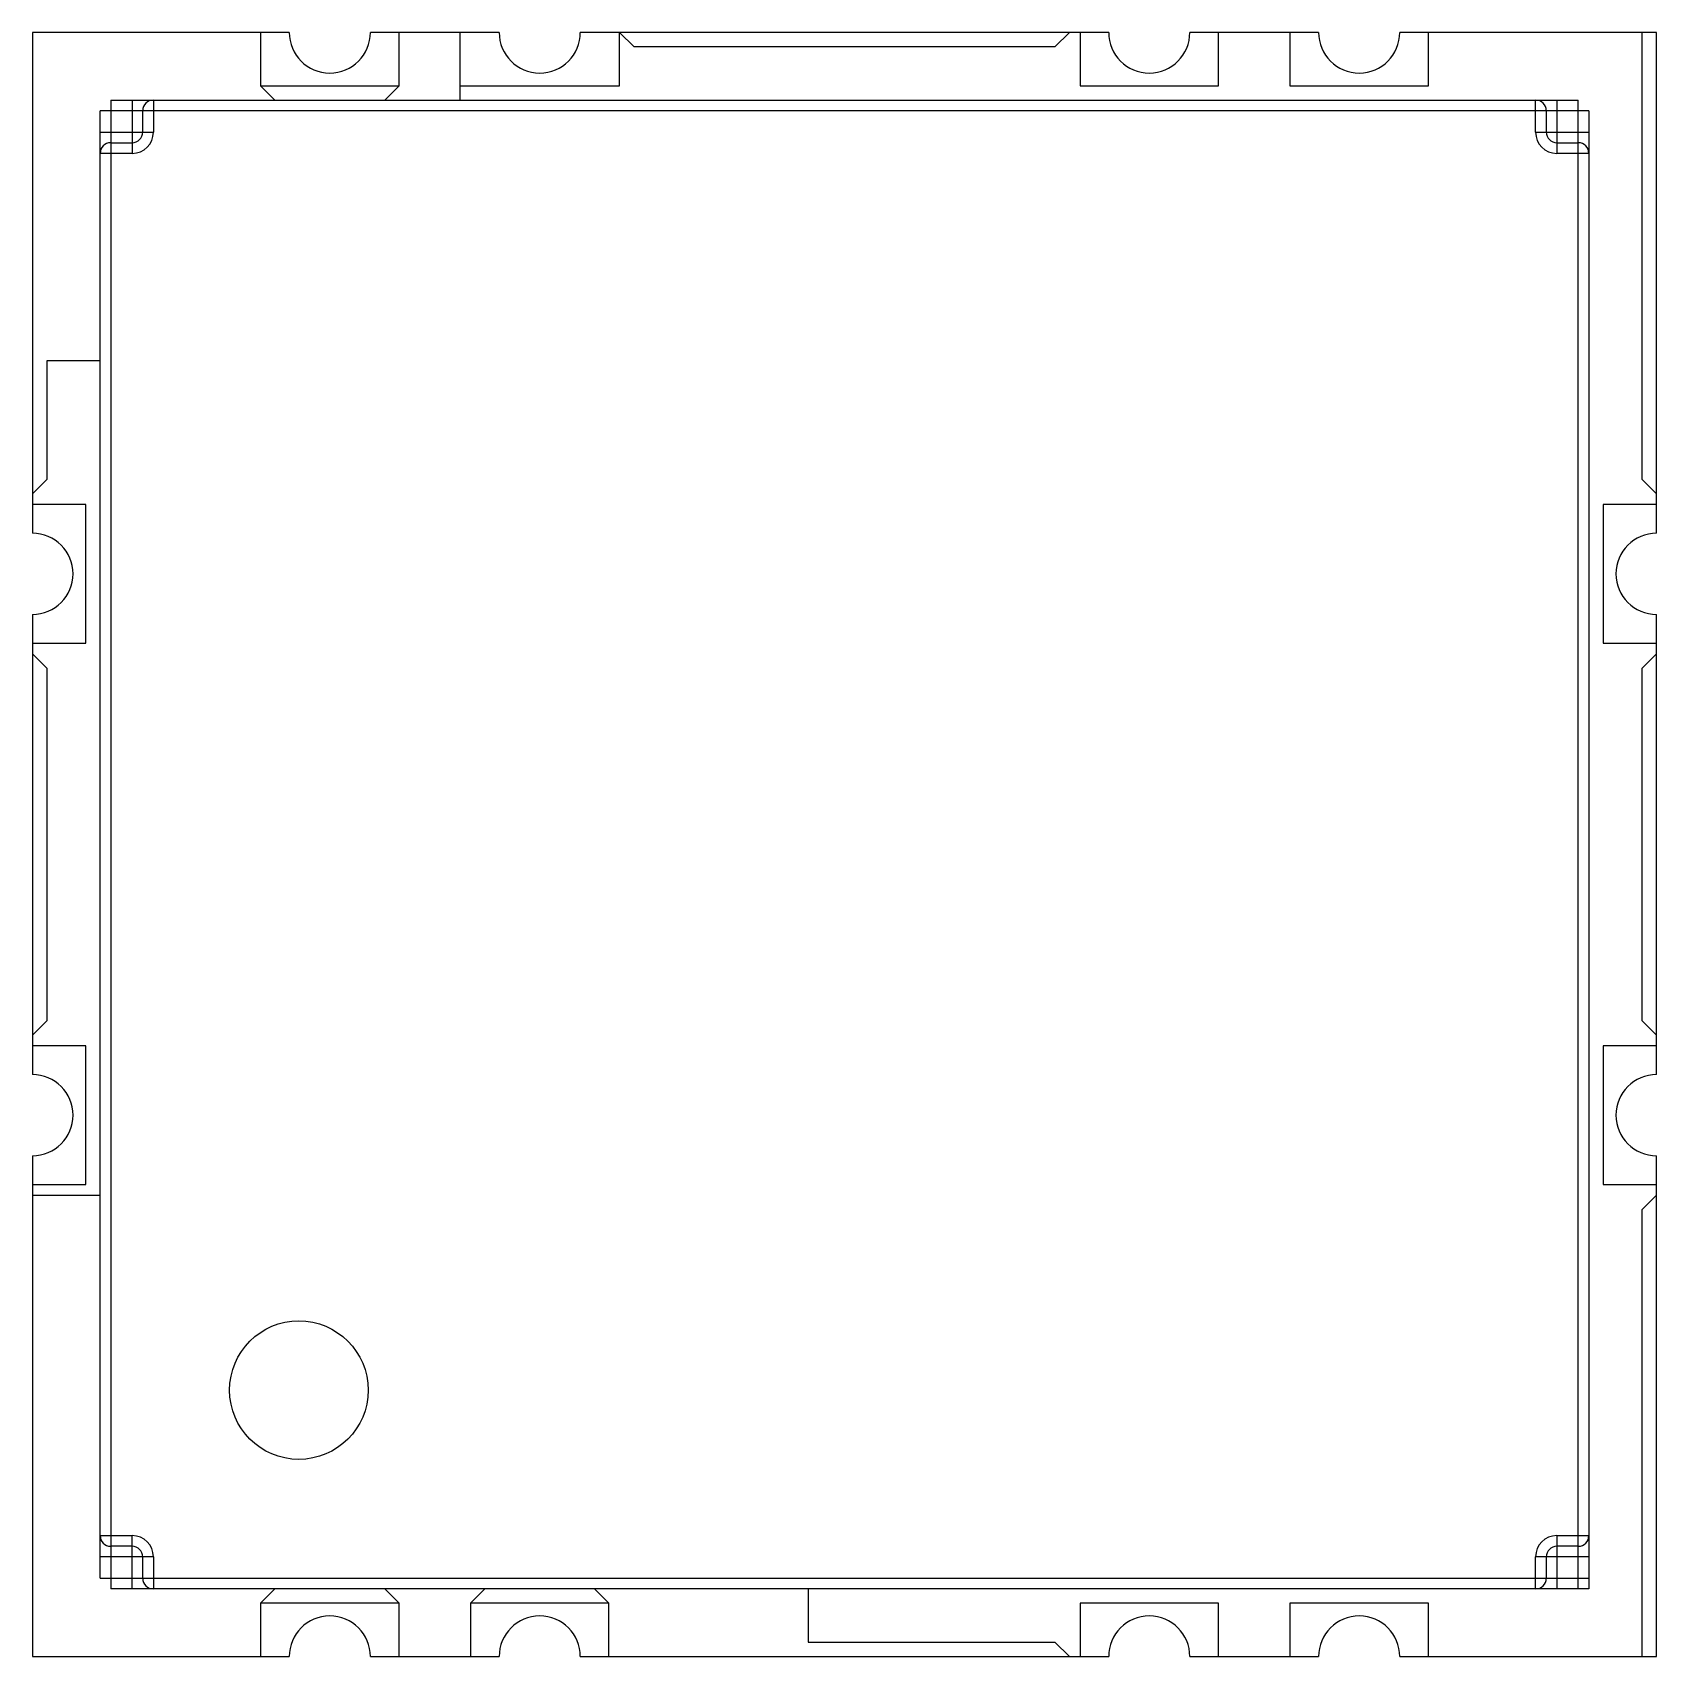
# Model space of a CAD drawing. Header units: millimetres. Extents: x -7.6 to 7.6, y -7.6 to 7.6.
import ezdxf

# ---------------------------------------------------------------- set-up
doc = ezdxf.new("R2010")
doc.units = ezdxf.units.MM

msp = doc.modelspace()

# ---------------------------------------------------------------- linework, layer by layer
at = {"color": 7, "linetype": 'Continuous', "lineweight": 25}
for p, q in [((-5.211, 7.62), (-7.62, 7.62)), ((-7.62, 7.62), (-7.62, 2.921)), ((-5.48, 7.62), (-5.48, 7.12)), ((-3.241, 7.62), (-4.449, 7.62)), ((-4.18, 7.12), (-4.18, 7.62)), ((-3.61, 7.62), (-3.61, 6.985)), ((2.479, 7.62), (-2.479, 7.62)), ((-2.11, 7.12), (-2.11, 7.62)), ((-1.975, 7.485), (-2.11, 7.62)), ((2.11, 7.62), (1.975, 7.485)), ((2.21, 7.62), (2.21, 7.12)), ((4.449, 7.62), (3.241, 7.62)), ((3.51, 7.12), (3.51, 7.62)), ((4.18, 7.62), (4.18, 7.12)), ((7.62, 7.62), (5.211, 7.62)), ((5.48, 7.12), (5.48, 7.62)), ((7.485, 3.425), (7.485, 7.62)), ((7.62, 2.921), (7.62, 7.62)), ((1.975, 7.485), (-1.975, 7.485)), ((-5.48, 7.12), (-4.18, 7.12)), ((-5.48, 7.12), (-5.345, 6.985)), ((-4.315, 6.985), (-4.18, 7.12)), ((-3.61, 7.12), (-2.11, 7.12)), ((2.21, 7.12), (3.51, 7.12)), ((4.18, 7.12), (5.48, 7.12)), ((-6.985, -6.885), (-6.985, 6.885)), ((6.985, 6.885), (-6.985, 6.885)), ((-6.885, 6.985), (-6.885, -6.985)), ((-6.885, 6.985), (6.885, 6.985)), ((-6.685, 6.985), (-6.685, 6.485)), ((-6.585, 6.685), (-6.585, 6.885)), ((-6.485, 6.985), (-6.485, 6.685)), ((6.485, 6.685), (6.485, 6.985)), ((6.585, 6.885), (6.585, 6.685)), ((6.685, 6.985), (6.685, 6.485)), ((6.885, -6.985), (6.885, 6.985)), ((6.985, 6.885), (6.985, -6.985)), ((-6.985, 6.685), (-6.485, 6.685)), ((-6.885, 6.585), (-6.685, 6.585)), ((6.485, 6.685), (6.985, 6.685)), ((6.685, 6.585), (6.885, 6.585)), ((-6.685, 6.485), (-6.985, 6.485)), ((6.985, 6.485), (6.685, 6.485)), ((-7.485, 4.54), (-7.485, 3.425)), ((-6.985, 4.54), (-7.485, 4.54)), ((-7.485, 3.425), (-7.62, 3.29)), ((7.62, 3.29), (7.485, 3.425)), ((-7.12, 3.19), (-7.62, 3.19)), ((-7.12, 1.89), (-7.12, 3.19)), ((7.12, 3.19), (7.12, 1.89)), ((7.62, 3.19), (7.12, 3.19)), ((-7.62, 2.159), (-7.62, -2.159)), ((7.62, -2.159), (7.62, 2.159)), ((-7.62, 1.89), (-7.12, 1.89)), ((7.12, 1.89), (7.62, 1.89)), ((-7.62, 1.79), (-7.485, 1.655)), ((7.485, 1.655), (7.62, 1.79)), ((-7.485, 1.655), (-7.485, -1.655)), ((7.485, -1.655), (7.485, 1.655)), ((-7.485, -1.655), (-7.62, -1.79)), ((7.62, -1.79), (7.485, -1.655)), ((-7.12, -1.89), (-7.62, -1.89)), ((-7.12, -3.19), (-7.12, -1.89)), ((7.12, -1.89), (7.12, -3.19)), ((7.62, -1.89), (7.12, -1.89)), ((-7.62, -2.921), (-7.62, -7.62)), ((7.62, -7.62), (7.62, -2.921)), ((-7.62, -3.19), (-7.12, -3.19)), ((7.12, -3.19), (7.62, -3.19)), ((-7.62, -3.29), (-6.985, -3.29)), ((7.485, -3.425), (7.62, -3.29)), ((7.485, -7.62), (7.485, -3.425)), ((-6.985, -6.485), (-6.685, -6.485)), ((-6.685, -6.985), (-6.685, -6.485)), ((6.685, -6.485), (6.985, -6.485)), ((6.685, -6.485), (6.685, -6.985)), ((-6.485, -6.685), (-6.985, -6.685)), ((-6.685, -6.585), (-6.885, -6.585)), ((-6.585, -6.885), (-6.585, -6.685)), ((-6.485, -6.685), (-6.485, -6.985)), ((6.485, -6.985), (6.485, -6.685)), ((6.985, -6.685), (6.485, -6.685)), ((6.585, -6.685), (6.585, -6.885)), ((6.885, -6.585), (6.685, -6.585)), ((-6.985, -6.885), (6.985, -6.885)), ((6.985, -6.985), (-6.885, -6.985)), ((-5.345, -6.985), (-5.48, -7.12)), ((-4.18, -7.12), (-4.315, -6.985)), ((-3.375, -6.985), (-3.51, -7.12)), ((-2.21, -7.12), (-2.345, -6.985)), ((-0.34, -6.985), (-0.34, -7.485)), ((-5.48, -7.12), (-5.48, -7.62)), ((-4.18, -7.12), (-5.48, -7.12)), ((-4.18, -7.62), (-4.18, -7.12)), ((-2.21, -7.12), (-3.51, -7.12)), ((-3.51, -7.12), (-3.51, -7.62)), ((-2.21, -7.62), (-2.21, -7.12)), ((2.21, -7.12), (2.21, -7.62)), ((3.51, -7.12), (2.21, -7.12)), ((3.51, -7.62), (3.51, -7.12)), ((4.18, -7.12), (4.18, -7.62)), ((5.48, -7.12), (4.18, -7.12)), ((5.48, -7.62), (5.48, -7.12)), ((-7.62, -7.62), (-5.211, -7.62)), ((-4.449, -7.62), (-3.241, -7.62)), ((-2.479, -7.62), (2.479, -7.62)), ((-0.34, -7.485), (1.975, -7.485)), ((1.975, -7.485), (2.11, -7.62)), ((3.241, -7.62), (4.449, -7.62)), ((5.211, -7.62), (7.62, -7.62))]:
    msp.add_line(p, q, dxfattribs=at)
msp.add_circle((-5.12, -5.12), 0.65, dxfattribs=at)
for centre, radius, start, end in [((-4.83, 7.62), 0.381, 180, 0), ((-2.86, 7.62), 0.381, 180, 0), ((2.86, 7.62), 0.381, 180, 0), ((4.83, 7.62), 0.381, 180, 0), ((-6.485, 6.885), 0.1, 90, 180), ((6.485, 6.885), 0.1, 0, 90), ((-6.885, 6.485), 0.1, 90, 180), ((-6.685, 6.685), 0.2, 270, 0), ((-6.685, 6.685), 0.1, 270, 0), ((6.685, 6.685), 0.2, 180, 270), ((6.685, 6.685), 0.1, 180, 270), ((6.885, 6.485), 0.1, 0, 90), ((-7.62, 2.54), 0.381, 270, 90), ((7.62, 2.54), 0.381, 90, 270), ((-7.62, -2.54), 0.381, 270, 90), ((7.62, -2.54), 0.381, 90, 270), ((-6.885, -6.485), 0.1, 180, 270), ((-6.685, -6.685), 0.2, 0, 90), ((6.685, -6.685), 0.2, 90, 180), ((6.885, -6.485), 0.1, 270, 0), ((-6.685, -6.685), 0.1, 0, 90), ((6.685, -6.685), 0.1, 90, 180), ((-6.485, -6.885), 0.1, 180, 270), ((6.485, -6.885), 0.1, 270, 0), ((-4.83, -7.62), 0.381, 0, 180), ((-2.86, -7.62), 0.381, 0, 180), ((2.86, -7.62), 0.381, 0, 180), ((4.83, -7.62), 0.381, 0, 180)]:
    msp.add_arc(centre, radius, start, end, dxfattribs=at)

doc.saveas('drawing.dxf')
